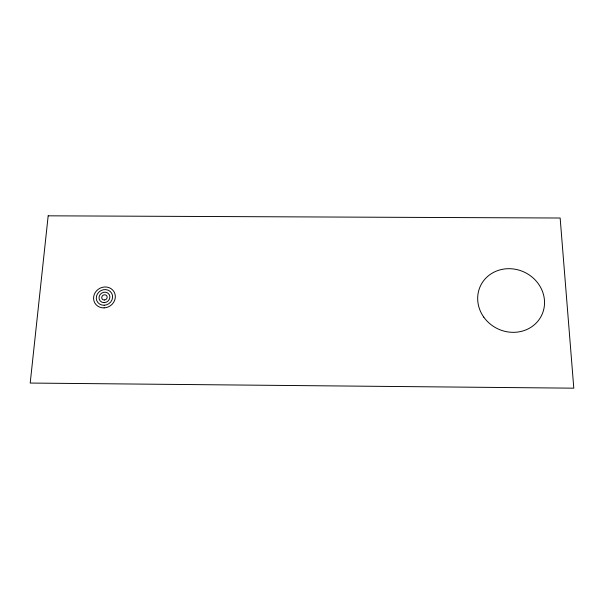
<?xml version="1.0" encoding="UTF-8"?>
<svg xmlns="http://www.w3.org/2000/svg" width="604" height="604" viewBox="0 0 604 604"><rect width="100%" height="100%" fill="white"/><g stroke="black" fill="none" stroke-linecap="round" stroke-linejoin="round"><path stroke-width="0.91" d="M48.177 215.824L30.2 383.057L573.8 388.176L560.15 218.014L48.177 215.824M483.781 317.138A33.937 31.287 26.3 0 0 541.456 315.696A33.937 31.287 26.3 0 0 508.07 268.697A33.937 31.287 26.3 0 0 483.781 317.138M104.356 300.007A2.778 2.552 -30.9 0 0 106.848 295.99A2.778 2.552 -30.9 0 0 102.136 296.179A2.778 2.552 -30.9 0 0 104.356 300.007M104.273 302.627A5.557 5.111 -30.9 0 0 109.248 294.593A5.557 5.111 -30.9 0 0 99.819 294.978A5.557 5.111 -30.9 0 0 104.273 302.627M104.198 305.254A8.343 7.663 -30.9 0 0 111.642 293.197A8.343 7.663 -30.9 0 0 97.508 293.786A8.343 7.663 -30.9 0 0 104.198 305.254M104.122 307.881A11.121 10.223 -30.9 0 0 114.043 291.808A11.121 10.223 -30.9 0 0 95.19 292.6A11.121 10.223 -30.9 0 0 104.122 307.881"/></g></svg>
